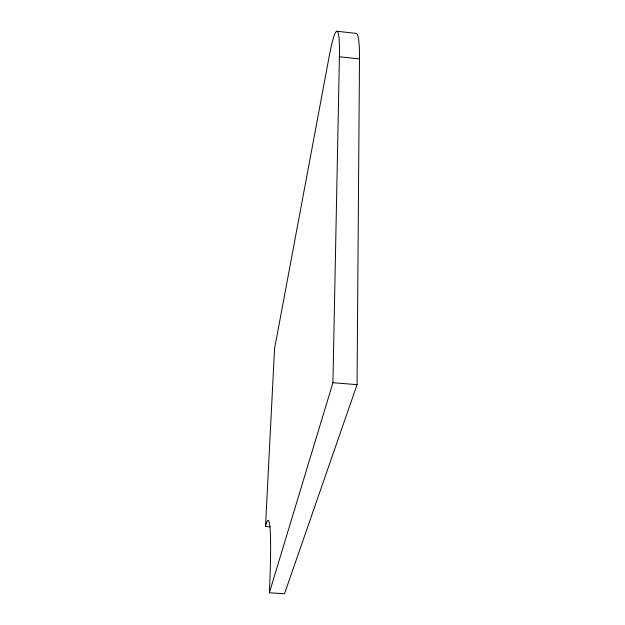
<?xml version="1.0" encoding="UTF-8"?>
<svg xmlns="http://www.w3.org/2000/svg" width="625" height="625" viewBox="0 0 625 625"><rect width="100%" height="100%" fill="white"/><g stroke="black" fill="none" stroke-linecap="round" stroke-linejoin="round"><path stroke-width="0.94" d="M359.492 58.922L339.414 56.758A83.633 7.102 -84.1 0 0 329.258 56.063L274.555 348.727L265.508 526.492A103.422 6.445 -86.1 0 1 269.359 592.773L284.508 593.75L357.055 384.664L359.492 58.922A83.508 8.5 -83.9 0 0 355.906 33.352L336.766 31.25M269.359 592.773L332.93 382.695L339.414 56.758M265.508 526.492L270.266 526.82M332.93 382.695L357.055 384.664"/></g></svg>
